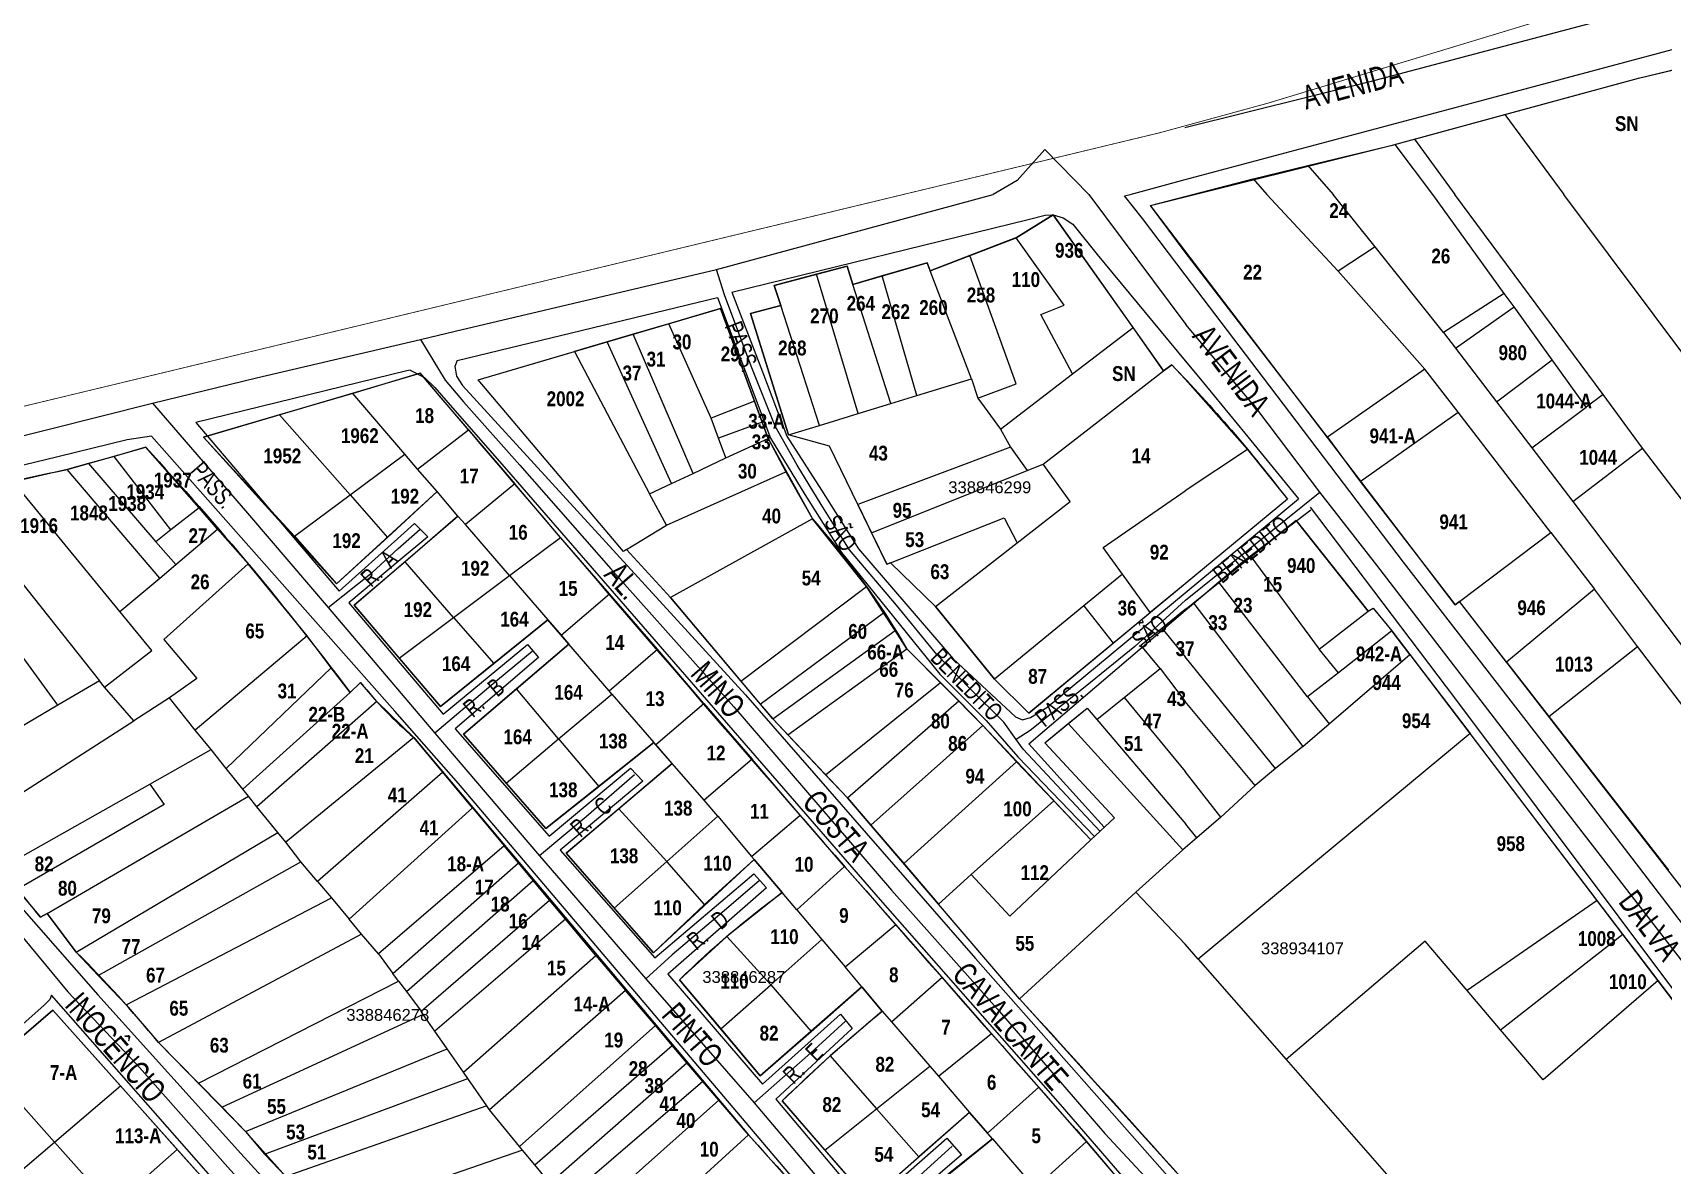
# Model space of a CAD drawing. Extents: x 206099 to 208675, y 4843659 to 4845705.
# Drawn here: x 206761.2 to 207035.9, y 4844341.2 to 4844532 of the extents above; entities that cross this region are included whole.
import ezdxf
from ezdxf.enums import TextEntityAlignment as Align

# ---------------------------------------------------------------- set-up
doc = ezdxf.new("R2010")
doc.units = 0
doc.header["$LTSCALE"] = 1.5
doc.header["$MEASUREMENT"] = 0
for name, color, linetype in [('CD-MALHA-LOTES', 40, 'CONTINUOUS'), ('CD_TXT_QUADRA', 7, 'CONTINUOUS'), ('LM-LIM-SETOR-FISCAL', 7, 'CONTINUOUS'), ('RU-QUADRAS', 6, 'CONTINUOUS'), ('SV-EIXO-RUA-N-PAV', 6, 'CONTINUOUS'), ('SV-EIXO-RUA-PAV', 20, 'CONTINUOUS'), ('SV-RUA-NAO-PAV-S-GUIA-C-GUIA', 7, 'CONTINUOUS'), ('SV-RUA-PAVIM-S-GUIA-C-GUIA', 7, 'CONTINUOUS'), ('SV-TXT-RUA-N-PAV-S-GUIA-C-GUIA', 7, 'CONTINUOUS'), ('SV-TXT-RUA-PAV-S-GUIA-C-GUIA', 7, 'CONTINUOUS'), ('Th_NmrPort', 7, 'CONTINUOUS')]:
    doc.layers.add(name, color=color, linetype=linetype)
doc.styles.add('ARIAL', font='ARIAL.TTF')
doc.styles.add('MONOTXT', font='ARIAL.TTF', dxfattribs={"height": 0.2})
doc.styles.get("Standard").update_dxf_attribs({"font": 'swisscbo.ttf'})
doc.linetypes.add('Limite', pattern='A,20,-3,[130,ltypeshp.shx,S=6.35,R=0,X=0,Y=0],-3,20', length=46)

msp = doc.modelspace()

# ---------------------------------------------------------------- linework, layer by layer
at = {"layer": 'CD-MALHA-LOTES', "linetype": 'Continuous'}
for p, q in [((207031.76, 4844524.34), (207041.91, 4844526.78)), ((207009.2, 4844518.2), (207031.76, 4844524.34)), ((206994.02, 4844514.07), (207009.2, 4844518.2)), ((207009.2, 4844518.2), (207019.14, 4844504.76)), ((206976.05, 4844509.62), (206990.72, 4844513.17)), ((206997.08, 4844504.76), (206990.72, 4844513.17)), ((206994.02, 4844514.07), (207000.8, 4844504.76)), ((206966.84, 4844507.4), (206976.05, 4844509.62)), ((206976.05, 4844509.62), (206980.31, 4844504.76)), ((206955.38, 4844504.41), (206966.84, 4844507.4)), ((206966.84, 4844507.4), (206969.1, 4844504.76)), ((206949.51, 4844502.9), (206955.38, 4844504.41)), ((206981.14, 4844491.79), (206969.1, 4844504.76)), ((206987.37, 4844495.91), (206980.31, 4844504.76)), ((207009.13, 4844488.08), (206997.08, 4844504.76)), ((207025.79, 4844471.02), (207000.8, 4844504.76)), ((207060.01, 4844450.11), (207019.14, 4844504.76)), ((206933.14, 4844501.32), (206926.87, 4844497.46)), ((206946.6, 4844482.33), (206933.14, 4844501.32)), ((206955.38, 4844495.02), (206949.51, 4844502.9)), ((206926.66, 4844497.37), (206919.06, 4844494.44)), ((206926.87, 4844497.46), (206926.66, 4844497.37)), ((206934.99, 4844486.09), (206926.87, 4844497.46)), ((206987.37, 4844495.91), (206981.14, 4844491.79)), ((206998.91, 4844481.46), (206987.37, 4844495.91)), ((206898.41, 4844492.64), (206893.27, 4844491.31)), ((206899.36, 4844489.59), (206898.41, 4844492.64)), ((206911.9, 4844493.23), (206904.33, 4844491.03)), ((206912.41, 4844491.87), (206911.9, 4844493.23)), ((206919.06, 4844494.44), (206912.41, 4844491.87)), ((206926.86, 4844472.84), (206919.06, 4844494.44)), ((206979.36, 4844463.87), (206955.38, 4844495.02)), ((206893.27, 4844491.31), (206886.1, 4844489.43)), ((206900.29, 4844467.84), (206893.27, 4844491.31)), ((206904.33, 4844491.03), (206899.36, 4844489.59)), ((206910.17, 4844470.87), (206904.33, 4844491.03)), ((206919.37, 4844473.69), (206912.41, 4844491.87)), ((206981.14, 4844491.79), (206995.76, 4844475.31)), ((206886.1, 4844489.43), (206887.23, 4844486.02)), ((206905.76, 4844469.52), (206899.36, 4844489.59)), ((207009.13, 4844488.08), (206998.91, 4844481.46)), ((207010.77, 4844485.8), (207009.13, 4844488.08)), ((206877.07, 4844485.52), (206868.36, 4844482.97)), ((206882.78, 4844469.94), (206877.07, 4844485.52)), ((206887.23, 4844486.02), (206882.15, 4844484.66)), ((206882.15, 4844484.66), (206888.51, 4844464.23)), ((206893.74, 4844465.83), (206887.23, 4844486.02)), ((206931.02, 4844484.51), (206934.99, 4844486.09)), ((206936.37, 4844474.53), (206931.02, 4844484.51)), ((207000.91, 4844478.84), (207010.77, 4844485.8)), ((207017.21, 4844476.86), (207010.77, 4844485.8)), ((206868.36, 4844482.97), (206862.38, 4844481.21)), ((206875.48, 4844467.04), (206868.36, 4844482.97)), ((206936.37, 4844474.53), (206946.6, 4844482.33)), ((206951.73, 4844475.02), (206946.6, 4844482.33)), ((206998.91, 4844481.46), (207000.91, 4844478.84)), ((206857.96, 4844479.91), (206852.47, 4844478.3)), ((206862.38, 4844481.21), (206857.96, 4844479.91)), ((206868.79, 4844456.03), (206857.96, 4844479.91)), ((206872.47, 4844457.75), (206862.38, 4844481.21)), ((207000.91, 4844478.84), (207007.82, 4844469.82)), ((206836.26, 4844473.53), (206852.47, 4844478.3)), ((206852.47, 4844478.3), (206865.13, 4844454.32)), ((206953.1, 4844476.05), (206951.73, 4844475.02)), ((206955.38, 4844473.6), (206953.1, 4844476.05)), ((207007.82, 4844469.82), (207017.21, 4844476.86)), ((207022.95, 4844468.9), (207017.21, 4844476.86)), ((206826.44, 4844474.64), (206815.11, 4844471.2)), ((206834.59, 4844465.09), (206826.44, 4844474.64)), ((206860.7, 4844444.61), (206836.26, 4844473.53)), ((206910.17, 4844470.87), (206919.37, 4844473.69)), ((206919.37, 4844473.69), (206920.45, 4844470.44)), ((206924.26, 4844465.21), (206936.37, 4844474.53)), ((206931.44, 4844459.32), (206951.73, 4844475.02)), ((206955.38, 4844473.6), (206965.89, 4844461.79)), ((206995.76, 4844475.31), (206979.36, 4844463.87)), ((207001.34, 4844468.05), (206995.76, 4844475.31)), ((206815.11, 4844471.2), (206802.77, 4844467.63)), ((206823.88, 4844460.98), (206815.11, 4844471.2)), ((206905.76, 4844469.52), (206910.17, 4844470.87)), ((206920.45, 4844470.44), (206926.86, 4844472.84)), ((206920.45, 4844470.44), (206924.26, 4844465.21)), ((207025.79, 4844471.02), (207022.95, 4844468.9)), ((207032.44, 4844462.02), (207025.79, 4844471.02)), ((206882.78, 4844469.94), (206875.48, 4844467.04)), ((206884.09, 4844466.38), (206882.78, 4844469.94)), ((206893.74, 4844465.83), (206900.29, 4844467.84)), ((206900.29, 4844467.84), (206905.76, 4844469.52)), ((206984.83, 4844456.38), (207001.34, 4844468.05)), ((207016.95, 4844447.77), (207001.34, 4844468.05)), ((207007.82, 4844469.82), (207013.77, 4844462.06)), ((207013.77, 4844462.06), (207022.95, 4844468.9)), ((206802.77, 4844467.63), (206789.95, 4844463.87)), ((206814.65, 4844454.12), (206802.77, 4844467.63)), ((206826.03, 4844458.48), (206834.59, 4844465.09)), ((206834.59, 4844465.09), (206842.42, 4844455.99)), ((206876.73, 4844463.7), (206875.48, 4844467.04)), ((206884.09, 4844466.38), (206876.73, 4844463.7)), ((206885.1, 4844463.64), (206884.09, 4844466.38)), ((206888.51, 4844464.23), (206893.74, 4844465.83)), ((206924.26, 4844465.21), (206925.94, 4844462.18)), ((206789.95, 4844463.87), (206805.32, 4844447.18)), ((206877.98, 4844460.34), (206876.73, 4844463.7)), ((206877.98, 4844460.34), (206885.1, 4844463.64)), ((206885.1, 4844463.64), (206888.09, 4844458.02)), ((206895.44, 4844462.33), (206888.51, 4844464.23)), ((206900.23, 4844452.48), (206895.44, 4844462.33)), ((206979.36, 4844463.87), (206984.83, 4844456.38)), ((206774.88, 4844460.61), (206770.58, 4844459.41)), ((206780.23, 4844462.15), (206774.88, 4844460.61)), ((206784.46, 4844448.21), (206774.88, 4844460.61)), ((206789.22, 4844451.92), (206780.23, 4844462.15)), ((206814.65, 4844454.12), (206823.88, 4844460.98)), ((206826.03, 4844458.48), (206823.88, 4844460.98)), ((206872.47, 4844457.75), (206877.98, 4844460.34)), ((206925.94, 4844462.18), (206900.23, 4844452.48)), ((206925.94, 4844462.18), (206928.74, 4844458.24)), ((206965.89, 4844461.79), (206955.35, 4844454.79)), ((206965.89, 4844461.79), (206972.59, 4844453.39)), ((207013.77, 4844462.06), (207020.7, 4844453.01)), ((207020.7, 4844453.01), (207032.44, 4844462.02)), ((207093.8, 4844381.24), (207032.44, 4844462.02)), ((206766.96, 4844458.39), (206757.97, 4844456.3)), ((206770.58, 4844459.41), (206766.96, 4844458.39)), ((206782.58, 4844440.12), (206766.96, 4844458.39)), ((206770.58, 4844459.41), (206781.9, 4844446.23)), ((206829.34, 4844454.67), (206826.03, 4844458.48)), ((206867.97, 4844449.04), (206888.09, 4844458.02)), ((206868.79, 4844456.03), (206872.47, 4844457.75)), ((206888.09, 4844458.02), (206892.56, 4844450.08)), ((206902.53, 4844447.75), (206928.74, 4844458.24)), ((206928.74, 4844458.24), (206931.44, 4844459.32)), ((206936, 4844452.99), (206931.44, 4844459.32)), ((206747.51, 4844454.14), (206772.44, 4844422.8)), ((206775.87, 4844434.45), (206757.97, 4844456.3)), ((206805.32, 4844447.18), (206814.65, 4844454.12)), ((206814.65, 4844454.12), (206820.94, 4844446.96)), ((206820.94, 4844446.96), (206829.34, 4844454.67)), ((206832.82, 4844450.56), (206829.34, 4844454.67)), ((206842.42, 4844455.99), (206834.1, 4844449.15)), ((206850.13, 4844446.96), (206842.42, 4844455.99)), ((206865.13, 4844454.32), (206868.79, 4844456.03)), ((206867.97, 4844449.04), (206865.13, 4844454.32)), ((206941.56, 4844445.28), (206955.35, 4844454.79)), ((206984.83, 4844456.38), (207000.88, 4844435.61)), ((206789.22, 4844451.92), (206784.46, 4844448.21)), ((206792.34, 4844448.36), (206789.22, 4844451.92)), ((206900.23, 4844452.48), (206902.53, 4844447.75)), ((206927.08, 4844446.04), (206936, 4844452.99)), ((206972.59, 4844453.39), (206955.38, 4844439.15)), ((207020.7, 4844453.01), (207062.66, 4844397.39)), ((206832.82, 4844450.56), (206823.92, 4844442.85)), ((206834.1, 4844449.15), (206832.82, 4844450.56)), ((206841.53, 4844440.53), (206834.1, 4844449.15)), ((206861.22, 4844444.93), (206867.97, 4844449.04)), ((206892.56, 4844450.08), (206868.66, 4844436.82)), ((206901.67, 4844438.7), (206892.56, 4844450.08)), ((206905.7, 4844442.7), (206924.84, 4844450.23)), ((206924.84, 4844450.23), (206927.08, 4844446.04)), ((206974.09, 4844449.79), (206966.41, 4844443.74)), ((206986.22, 4844434.53), (206974.09, 4844449.79)), ((206784.46, 4844448.21), (206781.9, 4844446.23)), ((206781.9, 4844446.23), (206785.29, 4844442.41)), ((206785.29, 4844442.41), (206792.34, 4844448.36)), ((206792.34, 4844448.36), (206797.48, 4844442.52)), ((206805.32, 4844447.18), (206812.39, 4844439.16)), ((206812.39, 4844439.16), (206820.94, 4844446.96)), ((206841.53, 4844440.53), (206850.13, 4844446.96)), ((206858.39, 4844437.45), (206850.13, 4844446.96)), ((206902.53, 4844447.75), (206905.09, 4844442.46)), ((206913.31, 4844435.32), (206927.08, 4844446.04)), ((207001.59, 4844436.15), (207016.95, 4844447.77)), ((207016.95, 4844447.77), (207024.31, 4844438.22)), ((206861.22, 4844444.93), (206860.7, 4844444.61)), ((206868.66, 4844436.82), (206861.22, 4844444.93)), ((206944.81, 4844440.77), (206941.56, 4844445.28)), ((206966.41, 4844443.74), (206961.06, 4844439.41)), ((206966.41, 4844443.74), (206977.96, 4844428.15)), ((206782.58, 4844440.12), (206785.29, 4844442.41)), ((206797.48, 4844442.52), (206783.3, 4844429.75)), ((206807.43, 4844430.35), (206797.48, 4844442.52)), ((206823.92, 4844442.85), (206815.36, 4844435.56)), ((206832.08, 4844433.49), (206823.92, 4844442.85)), ((206832.08, 4844433.49), (206841.53, 4844440.53)), ((206841.53, 4844440.53), (206847.95, 4844433.07)), ((206905.09, 4844442.46), (206905.7, 4844442.7)), ((206905.7, 4844442.7), (206913.31, 4844435.32)), ((206944.81, 4844440.77), (206938.29, 4844435.43)), ((206949.49, 4844434.29), (206944.81, 4844440.77)), ((206775.87, 4844434.45), (206782.58, 4844440.12)), ((206880.49, 4844422.74), (206901.67, 4844438.7)), ((206904.56, 4844434.24), (206901.67, 4844438.7)), ((206955.38, 4844439.15), (206949.49, 4844434.29)), ((206961.06, 4844439.41), (206956.85, 4844435.82)), ((206975.98, 4844420.09), (206961.06, 4844439.41)), ((207024.31, 4844438.22), (207009.53, 4844425.95)), ((207031.6, 4844428.6), (207024.31, 4844438.22)), ((206815.36, 4844435.56), (206822.94, 4844426.64)), ((206850.2, 4844430.47), (206858.39, 4844437.45)), ((206866.43, 4844428.13), (206858.39, 4844437.45)), ((206868.66, 4844436.82), (206880.49, 4844422.74)), ((206913.31, 4844435.32), (206923.26, 4844423.1)), ((206938.29, 4844435.43), (206923.26, 4844423.1)), ((206938.29, 4844435.43), (206943.26, 4844429.13)), ((206951.44, 4844431.65), (206955.38, 4844434.85)), ((206955.38, 4844434.85), (206956.85, 4844435.82)), ((206956.85, 4844435.82), (206975.21, 4844411.73)), ((206986.22, 4844434.53), (206987.05, 4844435.06)), ((206987.05, 4844435.06), (206990.21, 4844431.22)), ((207000.88, 4844435.61), (207001.59, 4844436.15)), ((207009.53, 4844425.95), (207001.59, 4844436.15)), ((206781.24, 4844427.89), (206775.87, 4844434.45)), ((206822.94, 4844426.64), (206832.08, 4844433.49)), ((206832.08, 4844433.49), (206838.86, 4844425.72)), ((206838.86, 4844425.72), (206847.95, 4844433.07)), ((206847.95, 4844433.07), (206850.2, 4844430.47)), ((206883.77, 4844418.84), (206904.56, 4844434.24)), ((206906.49, 4844431.26), (206904.56, 4844434.24)), ((206943.26, 4844429.13), (206949.49, 4844434.29)), ((206977.96, 4844428.15), (206986.22, 4844434.53)), ((206783.3, 4844429.75), (206788.86, 4844423.2)), ((206807.43, 4844430.35), (206788.58, 4844414.5)), ((206811.49, 4844424.99), (206807.43, 4844430.35)), ((206850.2, 4844430.47), (206851.52, 4844428.95)), ((206885.87, 4844416.38), (206906.49, 4844431.26)), ((206908.49, 4844428.18), (206906.49, 4844431.26)), ((206947.92, 4844428.82), (206951.44, 4844431.65)), ((206951.44, 4844431.65), (206955.38, 4844426.86)), ((206990.21, 4844431.22), (206981.18, 4844424.16)), ((206993.23, 4844427.25), (206990.21, 4844431.22)), ((206765.44, 4844418.7), (206759.59, 4844426.7)), ((206773.29, 4844421.74), (206781.24, 4844427.89)), ((206822.94, 4844426.64), (206829.9, 4844418.46)), ((206851.52, 4844428.95), (206842.71, 4844421.43)), ((206858.33, 4844421.1), (206851.52, 4844428.95)), ((206858.33, 4844421.1), (206866.43, 4844428.13)), ((206874.29, 4844419), (206866.43, 4844428.13)), ((206888.41, 4844413.69), (206908.49, 4844428.18)), ((206914.14, 4844422.5), (206908.49, 4844428.18)), ((206929, 4844417.33), (206943.26, 4844429.13)), ((206951.16, 4844424.86), (206947.92, 4844428.82)), ((206970.61, 4844408.05), (206955.38, 4844426.86)), ((206981.18, 4844424.16), (206977.96, 4844428.15)), ((206979.65, 4844415.55), (206993.23, 4844427.25)), ((206993.23, 4844427.25), (207003.38, 4844413.9)), ((207016.65, 4844416.79), (207031.6, 4844428.6)), ((207051.85, 4844401.91), (207031.6, 4844428.6)), ((206811.49, 4844424.99), (206793.77, 4844408.05)), ((206814.65, 4844420.84), (206811.49, 4844424.99)), ((206829.9, 4844418.46), (206838.86, 4844425.72)), ((206945.09, 4844419.99), (206951.16, 4844424.86)), ((206951.16, 4844424.86), (206955.38, 4844419.31)), ((206981.18, 4844424.16), (206975.98, 4844420.09)), ((207009.53, 4844425.95), (207016.65, 4844416.79)), ((206772.44, 4844422.8), (206765.44, 4844418.7)), ((206773.29, 4844421.74), (206772.44, 4844422.8)), ((206778.23, 4844416.03), (206773.29, 4844421.74)), ((206788.86, 4844423.2), (206784.23, 4844419.92)), ((206816.44, 4844422.54), (206814.65, 4844420.84)), ((206819.17, 4844419.31), (206816.44, 4844422.54)), ((206842.71, 4844421.43), (206833.76, 4844413.79)), ((206849.78, 4844413.02), (206842.71, 4844421.43)), ((206858.78, 4844420.57), (206858.33, 4844421.1)), ((206880.49, 4844422.74), (206883.77, 4844418.84)), ((206894.78, 4844406.94), (206914.14, 4844422.5)), ((206917.22, 4844419.4), (206914.14, 4844422.5)), ((206923.26, 4844423.1), (206929, 4844417.33)), ((206765.44, 4844418.7), (206742.44, 4844405.22)), ((206784.23, 4844419.92), (206778.23, 4844416.03)), ((206788.58, 4844414.5), (206784.23, 4844419.92)), ((206814.65, 4844420.84), (206796.6, 4844404.53)), ((206819.17, 4844419.31), (206798.96, 4844401.59)), ((206825.39, 4844413.25), (206819.17, 4844419.31)), ((206849.78, 4844413.02), (206858.78, 4844420.57)), ((206858.78, 4844420.57), (206865.85, 4844412.42)), ((206866.15, 4844412.08), (206874.29, 4844419)), ((206874.29, 4844419), (206882.4, 4844409.59)), ((206883.77, 4844418.84), (206885.87, 4844416.38)), ((206898.45, 4844403.06), (206917.22, 4844419.4)), ((206921.29, 4844415.29), (206917.22, 4844419.4)), ((206940.48, 4844416.28), (206945.09, 4844419.99)), ((206945.09, 4844419.99), (206955.38, 4844407.52)), ((206967.17, 4844405.18), (206955.38, 4844419.31)), ((206975.98, 4844420.09), (206979.65, 4844415.55)), ((206749.7, 4844397.77), (206778.23, 4844416.03)), ((206885.87, 4844416.38), (206888.41, 4844413.69)), ((206931.72, 4844412.35), (206935.65, 4844415.59)), ((206935.65, 4844415.59), (206938.83, 4844418.21)), ((206954.96, 4844394.3), (206935.65, 4844415.59)), ((206938.83, 4844418.21), (206940.48, 4844416.28)), ((206940.48, 4844416.28), (206955.47, 4844398.64)), ((206975.21, 4844411.73), (206979.65, 4844415.55)), ((207016.65, 4844416.79), (207036.8, 4844390.89)), ((206791.23, 4844411.2), (206788.58, 4844414.5)), ((206825.39, 4844413.25), (206803.85, 4844395.59)), ((206830.27, 4844407.4), (206825.39, 4844413.25)), ((206833.76, 4844413.79), (206840.96, 4844405.54)), ((206840.96, 4844405.54), (206849.78, 4844413.02)), ((206849.78, 4844413.02), (206856.55, 4844405)), ((206888.41, 4844413.69), (206894.78, 4844406.94)), ((206902.4, 4844398.48), (206921.29, 4844415.29)), ((206926.92, 4844409.12), (206921.29, 4844415.29)), ((207003.38, 4844413.9), (206957.58, 4844375.92)), ((207024.79, 4844385.76), (207003.38, 4844413.9)), ((206780.93, 4844405.38), (206791.23, 4844411.2)), ((206793.77, 4844408.05), (206791.23, 4844411.2)), ((206856.55, 4844405), (206865.85, 4844412.42)), ((206865.85, 4844412.42), (206866.15, 4844412.08)), ((206868.92, 4844408.88), (206866.15, 4844412.08)), ((206943.43, 4844399.74), (206931.72, 4844412.35)), ((206975.21, 4844411.73), (206970.61, 4844408.05)), ((206796.6, 4844404.53), (206793.77, 4844408.05)), ((206830.27, 4844407.4), (206809.19, 4844388.96)), ((206835.27, 4844401.42), (206830.27, 4844407.4)), ((206868.92, 4844408.88), (206859.95, 4844401.22)), ((206874.3, 4844402.68), (206868.92, 4844408.88)), ((206882.4, 4844409.59), (206874.3, 4844402.68)), ((206890.51, 4844400.18), (206882.4, 4844409.59)), ((206907.97, 4844392.02), (206926.92, 4844409.12)), ((206933.21, 4844402.57), (206926.92, 4844409.12)), ((206961.4, 4844399.85), (206955.38, 4844407.52)), ((206970.61, 4844408.05), (206967.17, 4844405.18)), ((206755.56, 4844391.14), (206780.93, 4844405.38)), ((206780.93, 4844405.38), (206783.35, 4844401.94)), ((206797.53, 4844403.35), (206796.6, 4844404.53)), ((206840.96, 4844405.54), (206847.65, 4844397.92)), ((206847.65, 4844397.92), (206856.55, 4844405)), ((206894.78, 4844406.94), (206898.45, 4844403.06)), ((206967.17, 4844405.18), (206961.4, 4844399.85)), ((206783.35, 4844401.94), (206758.56, 4844387.62)), ((206763.64, 4844383.6), (206797.53, 4844403.35)), ((206798.96, 4844401.59), (206797.53, 4844403.35)), ((206876.6, 4844399.97), (206874.3, 4844402.68)), ((206898.45, 4844403.06), (206902.4, 4844398.48)), ((206919.31, 4844390.18), (206933.21, 4844402.57)), ((206939.49, 4844396.03), (206933.21, 4844402.57)), ((206802.49, 4844397.22), (206798.96, 4844401.59)), ((206814.52, 4844382.62), (206835.27, 4844401.42)), ((206835.27, 4844401.42), (206840.63, 4844394.99)), ((206859.95, 4844401.22), (206851.04, 4844393.76)), ((206859.95, 4844401.22), (206868.01, 4844392.36)), ((206868.01, 4844392.36), (206876.6, 4844399.97)), ((206876.6, 4844399.97), (206882.29, 4844393.22)), ((206882.29, 4844393.22), (206890.51, 4844400.18)), ((206897.97, 4844391.54), (206890.51, 4844400.18)), ((206939.49, 4844396.03), (206943.43, 4844399.74)), ((206961.4, 4844399.85), (206957.32, 4844396.33)), ((206768.53, 4844377.1), (206802.49, 4844397.22)), ((206803.85, 4844395.59), (206802.49, 4844397.22)), ((206902.4, 4844398.48), (206907.97, 4844392.02)), ((206957.32, 4844396.33), (206954.96, 4844394.3)), ((206957.32, 4844396.33), (206955.47, 4844398.64)), ((206806.37, 4844392.31), (206803.85, 4844395.59)), ((206840.63, 4844394.99), (206819.42, 4844376.82)), ((206843.04, 4844392.12), (206840.63, 4844394.99)), ((206851.04, 4844393.76), (206859.15, 4844384.5)), ((206925.82, 4844383.15), (206939.49, 4844396.03)), ((206954.96, 4844394.3), (206947.04, 4844387.21)), ((206772.2, 4844373.12), (206806.37, 4844392.31)), ((206809.19, 4844388.96), (206806.37, 4844392.31)), ((206821.88, 4844373.49), (206843.04, 4844392.12)), ((206845.51, 4844389.15), (206843.04, 4844392.12)), ((206859.15, 4844384.5), (206868.01, 4844392.36)), ((206874.37, 4844385.1), (206868.01, 4844392.36)), ((206874.37, 4844385.1), (206882.72, 4844392.71)), ((206882.29, 4844393.22), (206882.72, 4844392.71)), ((206882.72, 4844392.71), (206887.46, 4844387.13)), ((206897.97, 4844391.54), (206889.91, 4844384.23)), ((206906.64, 4844381.75), (206897.97, 4844391.54)), ((206907.97, 4844392.02), (206913.81, 4844385.17)), ((206809.19, 4844388.96), (206811.51, 4844386.21)), ((206824.14, 4844370.45), (206845.51, 4844389.15)), ((206848.26, 4844385.86), (206845.51, 4844389.15)), ((206913.81, 4844385.17), (206919.31, 4844390.18)), ((206919.31, 4844390.18), (206925.82, 4844383.15)), ((206758.56, 4844387.62), (206762.47, 4844382.98)), ((206776.92, 4844368.2), (206811.51, 4844386.21)), ((206811.51, 4844386.21), (206814.52, 4844382.62)), ((206826.61, 4844367.13), (206848.26, 4844385.86)), ((206850.96, 4844382.63), (206848.26, 4844385.86)), ((206887.46, 4844387.13), (206878.14, 4844379.73)), ((206889.91, 4844384.23), (206887.46, 4844387.13)), ((206927.46, 4844369.21), (206947.04, 4844387.21)), ((206947.04, 4844387.21), (206955.38, 4844378.42)), ((207024.79, 4844385.76), (207002.87, 4844370.6)), ((207029.1, 4844380.13), (207024.79, 4844385.76)), ((206762.47, 4844382.98), (206763.64, 4844383.6)), ((206763.64, 4844383.6), (206768.53, 4844377.1)), ((206816.57, 4844380.13), (206814.52, 4844382.62)), ((206850.96, 4844382.63), (206828.95, 4844363.77)), ((206856.05, 4844376.53), (206850.96, 4844382.63)), ((206859.15, 4844384.5), (206865.76, 4844376.94)), ((206865.76, 4844376.94), (206874.37, 4844385.1)), ((206889.91, 4844384.23), (206894.14, 4844379.23)), ((206927.46, 4844369.21), (206913.81, 4844385.17)), ((206816.57, 4844380.13), (206782.35, 4844361.86)), ((206819.42, 4844376.82), (206816.57, 4844380.13)), ((206898.05, 4844374.61), (206906.64, 4844381.75)), ((206914.42, 4844372.89), (206906.64, 4844381.75)), ((207008.48, 4844364.01), (207029.1, 4844380.13)), ((207035.07, 4844372.31), (207029.1, 4844380.13)), ((206768.53, 4844377.1), (206772.2, 4844373.12)), ((206878.14, 4844379.73), (206870.17, 4844372.43)), ((206878.14, 4844379.73), (206885.57, 4844371.59)), ((206885.57, 4844371.59), (206894.14, 4844379.23)), ((206894.14, 4844379.23), (206898.05, 4844374.61)), ((206957.58, 4844375.92), (206955.38, 4844378.42)), ((206995.78, 4844378.93), (206972.38, 4844359.02)), ((207002.87, 4844370.6), (206995.78, 4844378.93)), ((206819.42, 4844376.82), (206821.88, 4844373.49)), ((206833.75, 4844356.84), (206856.05, 4844376.53)), ((206856.05, 4844376.53), (206861.08, 4844370.62)), ((206900.89, 4844371.22), (206898.05, 4844374.61)), ((206957.58, 4844375.92), (206972.38, 4844359.02)), ((206772.2, 4844373.12), (206776.92, 4844368.2)), ((206789.12, 4844355.01), (206822.82, 4844372.22)), ((206822.82, 4844372.22), (206821.88, 4844373.49)), ((206822.82, 4844372.22), (206824.14, 4844370.45)), ((206870.17, 4844372.43), (206877.1, 4844364.15)), ((206877.1, 4844364.15), (206885.57, 4844371.59)), ((206885.57, 4844371.59), (206892.37, 4844363.74)), ((206905.9, 4844365.33), (206914.42, 4844372.89)), ((206922.75, 4844363.4), (206914.42, 4844372.89)), ((207035.07, 4844372.31), (207015.66, 4844355.58)), ((207054.9, 4844346.1), (207035.07, 4844372.31)), ((206824.14, 4844370.45), (206826.61, 4844367.13)), ((206861.08, 4844370.62), (206838.17, 4844350.51)), ((206866.12, 4844364.7), (206861.08, 4844370.62)), ((206892.37, 4844363.74), (206900.89, 4844371.22)), ((206900.89, 4844371.22), (206904.3, 4844367.15)), ((206955.43, 4844338.25), (206927.46, 4844369.21)), ((207008.48, 4844364.01), (207002.87, 4844370.6)), ((206764.58, 4844367.29), (206753.52, 4844357.79)), ((206775.98, 4844354.54), (206764.58, 4844367.29)), ((206776.92, 4844368.2), (206782.35, 4844361.86)), ((206826.99, 4844366.55), (206793.08, 4844350.95)), ((206826.99, 4844366.55), (206826.61, 4844367.13)), ((206828.95, 4844363.77), (206826.99, 4844366.55)), ((206904.3, 4844367.15), (206895.57, 4844359.6)), ((206904.3, 4844367.15), (206905.9, 4844365.33)), ((206831, 4844360.79), (206828.95, 4844363.77)), ((206843.22, 4844344.35), (206866.12, 4844364.7)), ((206868.94, 4844361.37), (206866.12, 4844364.7)), ((206877.1, 4844364.15), (206883.74, 4844356.22)), ((206883.74, 4844356.22), (206892.37, 4844363.74)), ((206905.9, 4844365.33), (206912.35, 4844357.87)), ((206913.81, 4844356.18), (206922.75, 4844363.4)), ((206930.73, 4844354.31), (206922.75, 4844363.4)), ((207015.66, 4844355.58), (207008.48, 4844364.01)), ((206782.35, 4844361.86), (206789.12, 4844355.01)), ((206797.05, 4844346.87), (206831, 4844360.79)), ((206833.75, 4844356.84), (206831, 4844360.79)), ((206845.78, 4844341.25), (206868.94, 4844361.37)), ((206871.42, 4844358.46), (206868.94, 4844361.37)), ((206764.86, 4844345.07), (206753.52, 4844357.79)), ((206848.33, 4844338.14), (206871.42, 4844358.46)), ((206874.12, 4844355.29), (206871.42, 4844358.46)), ((206895.57, 4844359.6), (206887.47, 4844352.05)), ((206895.57, 4844359.6), (206903.36, 4844350.69)), ((206903.36, 4844350.69), (206912.35, 4844357.87)), ((206912.35, 4844357.87), (206913.81, 4844356.18)), ((206972.38, 4844359.02), (207007.53, 4844318.84)), ((206800.24, 4844343.02), (206834.49, 4844355.78)), ((206834.49, 4844355.78), (206833.75, 4844356.84)), ((206837.71, 4844351.17), (206834.49, 4844355.78)), ((206874.12, 4844355.29), (206850.74, 4844335.23)), ((206876.78, 4844352.15), (206874.12, 4844355.29)), ((206913.81, 4844356.18), (206919.02, 4844350.05)), ((206764.86, 4844345.07), (206775.98, 4844354.54)), ((206785.53, 4844343.85), (206775.98, 4844354.54)), ((206789.12, 4844355.01), (206793.08, 4844350.95)), ((206922.03, 4844346.58), (206930.73, 4844354.31)), ((206938.75, 4844345.18), (206930.73, 4844354.31)), ((206793.08, 4844350.95), (206797.05, 4844346.87)), ((206837.71, 4844351.17), (206803.81, 4844339.27)), ((206838.17, 4844350.51), (206837.71, 4844351.17)), ((206843.22, 4844344.35), (206838.17, 4844350.51)), ((206855.72, 4844333.39), (206876.78, 4844352.15)), ((206881.76, 4844346.3), (206876.78, 4844352.15)), ((206887.47, 4844352.05), (206894.64, 4844343.72)), ((206894.64, 4844343.72), (206903.36, 4844350.69)), ((206910.5, 4844342.57), (206903.36, 4844350.69)), ((206919.02, 4844350.05), (206910.5, 4844342.57)), ((206919.02, 4844350.05), (206922.03, 4844346.58)), ((206797.05, 4844346.87), (206800.24, 4844343.02)), ((206753.79, 4844335.63), (206764.86, 4844345.07)), ((206764.86, 4844345.07), (206774.58, 4844334.17)), ((206843.73, 4844343.74), (206843.22, 4844344.35)), ((206866.75, 4844332.6), (206881.76, 4844346.3)), ((206898.02, 4844328.19), (206881.76, 4844346.3)), ((206922.9, 4844345.61), (206914.07, 4844338.62)), ((206922.03, 4844346.58), (206922.9, 4844345.61)), ((206922.9, 4844345.61), (206930.03, 4844337.29)), ((206930.03, 4844337.29), (206938.75, 4844345.18)), ((206946.85, 4844335.68), (206938.75, 4844345.18)), ((206774.58, 4844334.17), (206785.53, 4844343.85)), ((206785.53, 4844343.85), (206796.6, 4844331.48)), ((206800.24, 4844343.02), (206803.81, 4844339.27)), ((206843.73, 4844343.74), (206809.65, 4844331.95)), ((206845.78, 4844341.25), (206843.73, 4844343.74)), ((206894.64, 4844343.72), (206902.12, 4844335.2)), ((206902.12, 4844335.2), (206910.5, 4844342.57)), ((206848.33, 4844338.14), (206845.78, 4844341.25))]:
    msp.add_line(p, q, dxfattribs=at)
at = {"layer": 'LM-LIM-SETOR-FISCAL', "linetype": 'Limite', "ltscale": 0.1, "const_width": 0.13, "flags": 128}
msp.add_lwpolyline([(206951.13, 4844515.15), (206103.85, 4844311.15), (206102.2, 4844310.76), (206463.03, 4843896.23), (206552, 4844015.88), (206955.36, 4843691.91), (206997.06, 4843661.13), (206998.31, 4843663.57), (207016.42, 4843698.58), (207012.73, 4843700.99), (207070.72, 4843830.73), (207120.99, 4843945.82), (207148.62, 4843951), (207201.26, 4843971.46), (207207.29, 4843958.02), (207217.12, 4843955.42), (207337.27, 4843938.21), (207437.15, 4843921.71), (207622.29, 4843892.61), (207679.53, 4843880.04), (207690.49, 4843889.02), (207671.55, 4843915.2), (207748.93, 4843970.7), (207711.26, 4844025.71), (207698.36, 4844043.55), (207668.91, 4844086.59), (207641.42, 4844125.22), (207698.91, 4844166.45), (207678.15, 4844195.51), (207667.43, 4844209.54), (207654.06, 4844227.54), (207631.24, 4844260.95), (207605.71, 4844299.54), (207598, 4844309.83), (207586.64, 4844326.37), (207553.25, 4844375.41), (207542.96, 4844389.81), (207530.49, 4844407.67), (207597.31, 4844451.76), (207621.23, 4844476.19), (207656.93, 4844513), (207690.53, 4844547.25), (207699.44, 4844555.93), (207701.4, 4844564.61), (207693.13, 4844573.37), (207679, 4844583.84), (207661.07, 4844596.77), (207637.45, 4844615.37), (207585.86, 4844655.97), (207575.48, 4844664.69), (207569.08, 4844671.5), (207569.45, 4844680.36), (207654.93, 4844703.13), (207663.89, 4844680.39), (207677.57, 4844669.34), (207702.32, 4844650.54), (207716.26, 4844640.68), (207753.78, 4844609.83), (207762.93, 4844554.62), (207770.13, 4844473.57), (207776.84, 4844472.68), (207793.01, 4844360.57), (207785.17, 4844355.62), (207770.44, 4844345.59), (207748.43, 4844330.95), (207747.91, 4844324.8), (207753.52, 4844317.31), (207769.28, 4844298.69), (207775.01, 4844293.43), (207782.88, 4844283.92), (207789.15, 4844276.2), (207815.46, 4844244.33), (207819.38, 4844241.82), (207833.89, 4844253.22), (207837.15, 4844248.8), (207827.85, 4844241.71), (207830.8, 4844238.17), (207835.76, 4844241.82), (207843.28, 4844230.65), (207850.47, 4844234.85), (207853.27, 4844229.99), (207850.22, 4844228.31), (207852.55, 4844223.47), (207862.28, 4844194.53), (207852.98, 4844190.72), (207855.45, 4844183.13), (207841.05, 4844179.2), (207842.75, 4844174.19), (207831.58, 4844167.48), (207835.38, 4844161.88), (207841.17, 4844165.37), (207847.07, 4844155.75), (207831.32, 4844146.19), (207834.89, 4844140.85), (207829.27, 4844137.4), (207831.74, 4844133), (207827.93, 4844130.58), (207830.96, 4844126.13), (207825.79, 4844122.95), (207828.8, 4844117.88), (207826.74, 4844116.71), (207837.07, 4844101.63), (207828.21, 4844096.11), (207838.21, 4844083.58), (207810.77, 4844063.9), (207814.94, 4844058.51), (207818.35, 4844060.87), (207823.85, 4844053.22), (207815.63, 4844047.62), (207818.11, 4844034.1), (207801.11, 4844022.39), (207805.92, 4844012.86), (207800.29, 4844003.99), (207792.72, 4843932.76), (207821.91, 4843926.4), (207859.75, 4843922.03), (207884.09, 4843912.26), (207889.39, 4843912.02), (207898.99, 4843924.88), (207898.88, 4843930.09), (207899.02, 4843938.96), (207962.06, 4843938.77), (207963.84, 4843901.85), (207941.02, 4843902.05), (207942.04, 4843841.47), (208007.7, 4843841.21), (208022.14, 4843841.12), (208036.07, 4843839.89), (208056.34, 4843840.14), (208090.26, 4843841.1), (208106.1, 4843842.59), (208189.59, 4843856.54), (208188.16, 4843865.4), (208275.25, 4843877.18), (208292.72, 4843880.37), (208298.69, 4843887.78), (208321.91, 4843926.37), (208334.62, 4843947.55), (208347.38, 4843979.84), (208351.66, 4843981.53), (208361.4, 4843993.9), (208372.92, 4843999.2), (208371.9, 4844007.23), (208387.36, 4844030.68), (208393.74, 4844026.56), (208401.25, 4844038.55), (208394.9, 4844042.64), (208398.77, 4844059.02), (208405.89, 4844063.32), (208424.47, 4844062.68), (208426.06, 4844069.85), (208422.67, 4844090.07), (208413.98, 4844110.55), (208424.48, 4844115.64), (208426.74, 4844111.64), (208466.87, 4844139.33), (208484, 4844172.26), (208526.46, 4844173.32), (208524.92, 4844238.99), (208556.34, 4844273.82), (208606.67, 4844329.22), (208617.29, 4844355.28), (208634.75, 4844382.44), (208623.4, 4844573.87), (208620.94, 4844586.93), (208617.24, 4844585.48), (208611.62, 4844582.44), (208602.16, 4844575.47), (208597.22, 4844571.55), (208589.65, 4844565.64), (208583.91, 4844560.59), (208574.64, 4844553.13), (208565.88, 4844547.77), (208558.91, 4844543.84), (208546.16, 4844536.68), (208538.21, 4844532.01), (208523.21, 4844523.48), (208501.29, 4844510.52), (208474.09, 4844504.73), (208470.3, 4844549.75), (208469.96, 4844556.19), (208469.21, 4844570.01), (208467.84, 4844586.2), (208466.79, 4844596.16), (208463.28, 4844642.74), (208459.25, 4844689.33), (208457.41, 4844719.81), (208456.59, 4844734.9), (208455.83, 4844742.23), (208452.75, 4844785.24), (208451.92, 4844795.94), (208448.46, 4844834.88), (208447.26, 4844852.46), (208446.16, 4844873.31), (208445.12, 4844881.64), (208441.97, 4844928.93), (208438.81, 4844974.82), (208435.74, 4845020.91), (208434.09, 4845038.6), (208431.09, 4845069.57), (208428.45, 4845117.03), (208425.65, 4845163.09), (208425.04, 4845177.97), (208424.21, 4845193.61), (208423.19, 4845208.28), (208420.65, 4845245.05), (208420.1, 4845254.11), (208419.59, 4845259.67), (208417.58, 4845281.54), (208417.08, 4845287.58), (208415.98, 4845307.61), (208414.07, 4845322.51), (208412.84, 4845335.67), (208409.33, 4845349.09), (208404.94, 4845354.53), (208397.22, 4845363.48), (208391.26, 4845367.95), (208373.27, 4845347.25), (208334.49, 4845303.29), (208294.22, 4845257.76), (208255.35, 4845213.1), (208212.72, 4845163.71), (208171.57, 4845116.42), (208140.51, 4845080.89), (208114.59, 4845051), (208102.6, 4845036.98), (208066.61, 4844996.14), (208032.07, 4844956.22), (207998.73, 4844916.29), (207967.12, 4844879.57), (207953.42, 4844867.05), (207945.01, 4844857.92), (207921.99, 4844836.18), (207906.18, 4844822.02), (207877.77, 4844798.99), (207836.45, 4844772.36), (207834.47, 4844792.78), (207833.01, 4844807.86), (207831.55, 4844856.55), (207830.63, 4844904.88), (207830.37, 4844927.94), (207830.09, 4844953.39), (207831, 4845001.71), (207831.73, 4845050.95), (207831.55, 4845099.46), (207831.55, 4845147.97), (207831.18, 4845196.48), (207831.39, 4845224.82), (207831.52, 4845241.53), (207831.55, 4845245.91), (207831.55, 4845246.41), (207831.18, 4845294.78), (207831.18, 4845343.11), (207831.73, 4845394.36), (207833.37, 4845443.42), (207833.92, 4845490.65), (207833.71, 4845521.07), (207833.56, 4845541.9), (207833.48, 4845550.53), (207833.19, 4845579.45), (207832.83, 4845604.85), (207833.56, 4845629.33), (207836.48, 4845656.56), (207836.76, 4845664.71), (207825.37, 4845667.68), (207821.82, 4845668.69), (207816.91, 4845670.09), (207805.68, 4845673.47), (207791.7, 4845677.75), (207783.5, 4845679.57), (207766.81, 4845685.02), (207754.43, 4845688.82), (207739.64, 4845691.3), (207722.13, 4845693.94), (207717.1, 4845694.68), (207690.08, 4845700.62), (207680.08, 4845702.89), (207670.03, 4845704.98), (207667.81, 4845700.16), (207660.99, 4845676.98), (207660.54, 4845673.8), (207657.39, 4845659.57), (207656.59, 4845656.53), (207655.95, 4845653.98), (207650.56, 4845639.59), (207647.27, 4845633.02), (207644.17, 4845622.85), (207641.37, 4845615.1), (207618.1, 4845615.4), (207601.33, 4845615.86), (207592.93, 4845615.82), (207543.69, 4845617.43), (207493.78, 4845618.83), (207471.28, 4845620.61), (207442.67, 4845621.38), (207409.05, 4845621.45), (207395.8, 4845621.64), (207345.61, 4845622.76), (207297.34, 4845623.66), (207302.37, 4845557.49), (207306.56, 4845504.34), (207309.91, 4845464.2), (207314.17, 4845425.29), (207318.44, 4845350.96), (207323.01, 4845301.38), (207326.21, 4845262.61), (207329.56, 4845220.35), (207332.3, 4845183.41), (207332.77, 4845157.36), (207331.5, 4845129.31), (207329.48, 4845113.1), (207327.97, 4845099.78), (207322.7, 4845067.42), (207315.32, 4845031.5), (207304.58, 4844989.44), (207294.83, 4844945.95), (207285.39, 4844902.77), (207275.03, 4844859.74), (207265.74, 4844820.37), (207255.53, 4844777.19), (207247.26, 4844743.37), (207237.49, 4844702.4), (207233.3, 4844686.1), (207226.31, 4844651.65), (207222.36, 4844634.38), (207221.5, 4844580.09), (207184.7, 4844571.41), (207132.94, 4844558.17), (207106.7, 4844555.23), (207101.3, 4844554.58), (207090.18, 4844551.4), (207069.41, 4844546.2), (207052.47, 4844541.19), (207025, 4844537.01), (206969.31, 4844520.12)], close=True, dxfattribs=at)
at = {"layer": 'RU-QUADRAS', "color": 6, "linetype": 'Continuous'}
for points in [[(206949.51, 4844502.9), (206990.48, 4844513.1), (207031.76, 4844524.34), (207173.97, 4844558.71), (207177.23, 4844556.69), (207179.01, 4844552.3), (207179.28, 4844548.87), (207179.15, 4844524.59, -0.034976), (207176.13, 4844504.71), (207164.52, 4844465.81), (207155.18, 4844448.56), (207134.87, 4844416.09, -0.01307), (207078.61, 4844368.84), (207062.66, 4844357.55), (207001.59, 4844436.15), (207000.88, 4844435.61)], [(206882.15, 4844484.66), (206887.23, 4844486.02), (206886.1, 4844489.43), (206898.41, 4844492.64), (206899.36, 4844489.59), (206911.9, 4844493.23), (206912.41, 4844491.87), (206926.87, 4844497.46), (206933.14, 4844501.32), (206951.73, 4844475.02), (206953.1, 4844476.05, -0.028918), (206972.59, 4844453.39), (206929, 4844417.33), (206923.26, 4844423.1), (206913.31, 4844435.32), (206905.7, 4844442.7), (206905.09, 4844442.46), (206895.44, 4844462.33), (206888.51, 4844464.23)]]:
    msp.add_lwpolyline(points, format="xyb", close=True, dxfattribs=at)
for points in [[(206982.13, 4844307.95, 0.00619), (206927.46, 4844369.21), (206898.45, 4844403.06), (206885.87, 4844416.38), (206868.66, 4844436.82), (206861.22, 4844444.93), (206860.7, 4844444.61), (206836.26, 4844473.53), (206877.07, 4844485.52), (206885.1, 4844463.64), (206892.56, 4844450.08, -0.049987), (206908.49, 4844428.18), (206921.29, 4844415.29), (206939.49, 4844396.03), (206943.43, 4844399.74), (206931.72, 4844412.35), (206938.83, 4844418.21), (206940.48, 4844416.28), (206951.16, 4844424.86), (206947.92, 4844428.82), (206974.09, 4844449.79), (206986.22, 4844434.53), (206987.05, 4844435.06), (206990.21, 4844431.22), (207054.9, 4844346.1)], [(206905.21, 4844331.31), (206922.9, 4844345.61), (206919.02, 4844350.05), (206902.12, 4844335.2), (206887.47, 4844352.05, -0.018615), (206904.3, 4844367.15), (206900.89, 4844371.22), (206883.74, 4844356.22), (206870.17, 4844372.43, -0.035256), (206887.46, 4844387.13), (206882.72, 4844392.71), (206865.76, 4844376.94), (206851.04, 4844393.76), (206868.92, 4844408.88), (206865.85, 4844412.42), (206847.65, 4844397.92), (206833.76, 4844413.79), (206851.52, 4844428.95), (206847.95, 4844433.07), (206829.9, 4844418.46), (206815.36, 4844435.56), (206832.82, 4844450.56), (206829.34, 4844454.67), (206812.39, 4844439.16), (206789.95, 4844463.87), (206826.44, 4844474.64, 0.005369), (206938.75, 4844345.18), (206970.54, 4844307.52)], [(206718.18, 4844446.58, -0.018571), (206766.96, 4844458.39), (206780.23, 4844462.15, -0.025569), (206814.65, 4844420.84), (206816.44, 4844422.54, 0.0484), (206825.39, 4844413.25), (206881.76, 4844346.3, -0.007452), (206932, 4844289.19), (206913.96, 4844279.09), (206912.08, 4844281.18, -0.022883), (206889.22, 4844273), (206868.3, 4844264.84), (206809.65, 4844331.95), (206803.81, 4844339.27), (206797.05, 4844346.87), (206782.35, 4844361.86, 0.023841), (206768.53, 4844377.1), (206763.64, 4844383.6), (206762.47, 4844382.98, 0.030133), (206742.44, 4844405.22)]]:
    msp.add_lwpolyline(points, format="xyb", dxfattribs=at)
msp.add_lwpolyline([(206742.61, 4844348.41), (206764.58, 4844367.29), (206815.48, 4844310.35), (206793.09, 4844290.66)], close=True, dxfattribs=at)
at = {"layer": 'SV-EIXO-RUA-N-PAV', "flags": 128}
for points in [[(206941.06, 4844397.39), (206928.04, 4844411.27), (206926.87, 4844412.93), (206924.82, 4844415.82), (206919.15, 4844421.43), (206913.53, 4844427.24), (206906.75, 4844435.57), (206898.8, 4844444.88), (206894.05, 4844452.53), (206889.98, 4844459.12), (206886.3, 4844465.71), (206882.23, 4844475.79), (206877.77, 4844487.81), (206876.42, 4844492.07)], [(206826.54, 4844480.32), (206830.67, 4844473.47), (206833.77, 4844469.78), (206843.27, 4844459.12), (206858.58, 4844441.68), (206879.32, 4844418.42), (206905.88, 4844387.51), (206923.71, 4844367.54), (206941.83, 4844346.51), (206955.38, 4844332)], [(206955.42, 4844436.4), (206978.03, 4844454.56)], [(206955.42, 4844436.4), (206946.87, 4844428.6), (206938.54, 4844421.81), (206929.23, 4844414.45), (206926.87, 4844412.93)]]:
    msp.add_lwpolyline(points, dxfattribs=at)
at = {"layer": 'SV-EIXO-RUA-PAV'}
for p, q in [((207052.47, 4844541.19), (206986.5, 4844523.73)), ((206986.5, 4844523.73), (206955.31, 4844515.96)), ((206876.42, 4844492.07), (206922.99, 4844504.76)), ((206832.39, 4844481.72), (206876.42, 4844492.07)), ((206826.54, 4844480.32), (206832.39, 4844481.72)), ((206798.89, 4844473.83), (206826.54, 4844480.32)), ((206781.39, 4844469.55), (206798.89, 4844473.83)), ((206744.15, 4844460.26), (206781.39, 4844469.55))]:
    msp.add_line(p, q, dxfattribs=at)
at = {"layer": 'SV-EIXO-RUA-PAV', "flags": 128}
for points in [[(206931.7, 4844512.33), (206927.08, 4844507.07), (206922.99, 4844504.76)], [(206939.12, 4844504.76), (206931.7, 4844512.33)], [(206939.12, 4844504.76), (206955.49, 4844482.82)], [(207065.68, 4844343.48), (207053.24, 4844357.29), (207015.9, 4844405.56), (206987.66, 4844442.3), (206978.03, 4844454.56), (206967.63, 4844468.4), (206955.49, 4844482.82)], [(206781.39, 4844469.55), (206797.72, 4844450.64), (206810.98, 4844435.13), (206828.91, 4844413.97), (206846.59, 4844393.33), (206864.49, 4844372.59), (206882.72, 4844351.69), (206900.72, 4844330.46), (206918.66, 4844309.63), (206936.54, 4844289.29), (206942.49, 4844282.51)], [(206698.88, 4844448.82), (206704.82, 4844441.69), (206712.54, 4844432.48), (206720.26, 4844424.32), (206734.13, 4844409.19), (206742.39, 4844399.51), (206753.64, 4844386.65), (206760.63, 4844378.2), (206767.09, 4844370.38), (206778.74, 4844358.13), (206794.51, 4844340.35), (206814.2, 4844319.06), (206820.05, 4844311.95), (206823.44, 4844307.61), (206830.67, 4844299.17), (206844.58, 4844283.86), (206848.55, 4844279.19), (206871.83, 4844252.03)], [(206810.98, 4844435.13), (206818.4, 4844441.06), (206822.7, 4844445.03), (206826.46, 4844448.32)], [(206845.36, 4844427.75), (206839.48, 4844422.88), (206828.91, 4844413.97)], [(206862.59, 4844406.95), (206854.44, 4844399.89), (206846.59, 4844393.33)], [(206883.56, 4844389.1), (206876.93, 4844383.43), (206868.93, 4844376.63), (206864.49, 4844372.59)], [(206898.12, 4844365.45), (206892.3, 4844360.13), (206882.72, 4844351.69)], [(206916.1, 4844344.42), (206909.49, 4844338.37), (206903.69, 4844333.18), (206900.72, 4844330.46)]]:
    msp.add_lwpolyline(points, dxfattribs=at)
at = {"layer": 'SV-RUA-NAO-PAV-S-GUIA-C-GUIA', "flags": 128}
for points in [[(206876.58, 4844487.39), (206881.27, 4844474.88), (206885.48, 4844463.67), (206891.29, 4844454.2), (206897.47, 4844444.42), (206914.05, 4844423.89), (206921.85, 4844416.09), (206927.18, 4844409.97), (206940.09, 4844396.58)], [(206878.98, 4844488.28), (206884.12, 4844474.85), (206888.26, 4844464.03), (206894.07, 4844454.92), (206900.33, 4844445.02), (206916.28, 4844426.48), (206926.79, 4844416.71), (206927.97, 4844416.22), (206929.33, 4844416.59), (206932.05, 4844418.32), (206955.38, 4844437.63)], [(206832.72, 4844476.77), (206832.32, 4844475.76), (206832.37, 4844475.48), (206832.6, 4844474.15), (206833.59, 4844472.54), (206881.27, 4844420.43), (206920.03, 4844376.04), (206955.38, 4844336.02)], [(206824.8, 4844475.15), (206827.22, 4844473.89), (206828.94, 4844472.2), (206831.92, 4844468.78), (206841.02, 4844458.41), (206903.98, 4844385.89), (206934.32, 4844351.44), (206955.38, 4844327.03)], [(206955.38, 4844437.63), (206974.48, 4844453.45)], [(206955.38, 4844434.63), (206964.95, 4844442.78), (206976.54, 4844451.58)], [(206941.74, 4844398.14), (206929.04, 4844412.2), (206955.38, 4844434.63)]]:
    msp.add_lwpolyline(points, dxfattribs=at)
at = {"layer": 'SV-RUA-PAVIM-S-GUIA-C-GUIA', "flags": 128}
for points in [[(207007.61, 4844521.2), (207040.8, 4844530.07)], [(206955.38, 4844507.24), (207007.61, 4844521.2)], [(206946.11, 4844504.76), (206955.38, 4844507.24)], [(206955.38, 4844491.19), (206948.17, 4844500.68), (206945.14, 4844504.5), (206946.11, 4844504.76)], [(206878.98, 4844488.28), (206928.93, 4844500.52), (206931.8, 4844501.27), (206933.11, 4844501.3), (206934.83, 4844500.78), (206936.46, 4844499.75), (206940.56, 4844494.65), (206955.38, 4844476.69)], [(206992.15, 4844442.79), (206968.58, 4844473.82), (206955.38, 4844491.19)], [(206832.72, 4844476.77), (206876.58, 4844487.39)], [(206955.38, 4844476.69), (206957.64, 4844473.95), (206965.43, 4844464.51), (206974.48, 4844453.45)], [(206824.8, 4844475.15), (206824.23, 4844475.01), (206788.65, 4844466.3), (206812.82, 4844437.93), (206823.23, 4844447.25), (206825.51, 4844449.29), (206827.73, 4844447.07), (206823.08, 4844443.17), (206814.43, 4844435.93), (206822.48, 4844426.47), (206830.36, 4844417.19), (206844.53, 4844428.91), (206846.38, 4844426.7), (206832.37, 4844414.73), (206848.21, 4844396.61), (206861.91, 4844408.1), (206864.01, 4844405.87), (206850.03, 4844394.27), (206866.02, 4844376.12), (206882.66, 4844390.28), (206884.82, 4844387.93), (206868.19, 4844373.4), (206884.14, 4844354.86), (206897.29, 4844366.62), (206899.27, 4844364.21), (206886.4, 4844352.32), (206901.84, 4844333.99), (206915.2, 4844345.75), (206917.67, 4844342.96), (206904.17, 4844331.39)], [(206976.41, 4844452.03), (207000.94, 4844419.72), (207055.77, 4844346.48), (207031.89, 4844332.51), (207005.68, 4844317.91), (206984.47, 4844308.54), (206982.06, 4844308.19), (206980.28, 4844308.58), (206978.8, 4844309.5)], [(207147.03, 4844427.53), (207132.59, 4844409.19), (207123.56, 4844399.03), (207115, 4844390.62), (207099.62, 4844377.95), (207083.34, 4844365.31), (207073.61, 4844358.27), (207068.54, 4844354.63), (207065.68, 4844353.65), (207063.14, 4844353.79), (207059.67, 4844355.58), (207055.41, 4844360.69), (207020.35, 4844406.37), (206992.15, 4844442.79)]]:
    msp.add_lwpolyline(points, dxfattribs=at)
for points in [[(206781.21, 4844464.02), (206777.11, 4844463.38), (206765.39, 4844460.55), (206718.88, 4844449.26), (206707.01, 4844446.39), (206706.23, 4844445.46), (206706.65, 4844444.2), (206709.21, 4844440.83), (206728.61, 4844419.07), (206754.51, 4844389.94), (206772.16, 4844369.88), (206796.23, 4844343.15), (206817.82, 4844319.53), (206818.6, 4844318.65), (206870.74, 4844260.56), (206908.27, 4844276.2), (206932.04, 4844285.85), (206932.58, 4844287.29), (206932.47, 4844288.85), (206900.17, 4844326.19), (206832.95, 4844405.5), (206822.17, 4844417.69)], [(206769.87, 4844315.96), (206791.33, 4844291.1), (206792.94, 4844290.54), (206794.79, 4844291.04), (206815.56, 4844309.48), (206815.87, 4844310.59), (206815.24, 4844311.96), (206764.36, 4844369.84), (206764.09, 4844369.1), (206763.12, 4844368.17), (206742.78, 4844350.14), (206741.91, 4844349.31), (206741.63, 4844348.32), (206742.26, 4844347.5), (206769.61, 4844316.63)]]:
    msp.add_lwpolyline(points, close=True, dxfattribs=at)

# ---------------------------------------------------------------- texts
at = {"layer": 'CD_TXT_QUADRA', "color": 7, "linetype": 'Continuous', "style": 'MONOTXT'}
for s, p in [('338846299', (206915.45, 4844454.41)), ('338934107', (206968.13, 4844376.73)), ('338846287', (206874.01, 4844371.9)), ('338846278', (206814.02, 4844365.51))]:
    msp.add_text(s, height=2, dxfattribs=at).set_placement(p)
at = {"layer": 'SV-TXT-RUA-N-PAV-S-GUIA-C-GUIA', "style": 'ARIAL', "width": 0.7}
for s, height, rotation, p in [('PASS.', 3, 291, (206877.73, 4844482.6)), ('PASS.', 3, 311, (206787.62, 4844458.07)), ('SÃO', 3, 302.4385, (206894.41, 4844449.51)), ('PASS.               SÃO              BENEDITO', 3, 39, (206931.68, 4844414.86)), ('AL.               MINO                 COSTA                       CAVALCANTE', 4, 311, (206857.28, 4844440.57)), ('BENEDITO', 3, 314.5049, (206912.26, 4844426.47)), ('PINTO', 4, 311, (206866.96, 4844366.34))]:
    msp.add_text(s, height=height, rotation=rotation, dxfattribs=at).set_placement(p)
at = {"layer": 'SV-TXT-RUA-PAV-S-GUIA-C-GUIA', "style": 'ARIAL', "width": 0.7}
for s, height, rotation, p in [('AVENIDA', 4, 15, (206975.74, 4844519.03)), ('AVENIDA                                                                                              DALVA', 4, 307, (206956.42, 4844480.81)), ('R.  A', 3, 44, (206818.24, 4844438.43)), ('AV.                                                                       INOCÊNCIO                       DE                                                       LIMA', 4, 311, (206711.65, 4844431.03)), ('R.   B', 3, 40, (206835.34, 4844416.48)), ('AV.                            ENGº                                                                         INÁCIO                                       MOURA', 4, 311, (206674.73, 4844414.07)), ('R.   C', 3, 42, (206853.47, 4844396.28)), ('R.   D', 3, 40, (206873.03, 4844377.27)), ('R.   E', 3, 45, (206889.42, 4844354.68))]:
    msp.add_text(s, height=height, rotation=rotation, dxfattribs=at).set_placement(p)
at = {"layer": 'Th_NmrPort', "color": 1}
for s, p in [('SN', (207027.79, 4844516.68)), ('24', (206979.65, 4844502)), ('936', (206933.44, 4844495.33)), ('26', (206996.85, 4844494.36)), ('22', (206965.13, 4844491.65)), ('110', (206926.14, 4844490.4)), ('264', (206898.32, 4844486.39)), ('260', (206910.56, 4844485.69)), ('258', (206918.57, 4844487.8)), ('270', (206892.19, 4844484.28)), ('262', (206904.2, 4844484.98)), ('30', (206868.98, 4844479.9)), ('29', (206877.11, 4844477.87)), ('268', (206886.78, 4844478.87)), ('980', (207008.17, 4844478.08)), ('37', (206860.56, 4844474.67)), ('31', (206864.62, 4844477)), ('SN', (206943.05, 4844474.56)), ('2002', (206847.78, 4844470.32)), ('1044-A', (207014.52, 4844469.94)), ('18', (206825.62, 4844467.48)), ('33-A', (206881.75, 4844466.54)), ('1962', (206813.11, 4844464.09)), ('941-A', (206986.43, 4844464.06)), ('33', (206882.33, 4844463.06)), ('43', (206902.08, 4844461.16)), ('1952', (206800.05, 4844460.69)), ('14', (206946.34, 4844460.69)), ('1044', (207021.76, 4844460.44)), ('1937', (206781.6, 4844456.61)), ('17', (206833.13, 4844457.3)), ('30', (206880.01, 4844458.12)), ('1938', (206773.92, 4844452.68)), ('1934', (206776.96, 4844454.65)), ('192', (206821.51, 4844453.91)), ('1848', (206767.48, 4844451.08)), ('40', (206884.08, 4844450.57)), ('95', (206906.08, 4844451.52)), ('1916', (206759.07, 4844448.93)), ('27', (206787.43, 4844447.24)), ('16', (206841.39, 4844447.82)), ('941', (206998.21, 4844449.58)), ('192', (206811.68, 4844446.41)), ('53', (206908.2, 4844446.59)), ('92', (206949.41, 4844444.48)), ('192', (206833.35, 4844441.75)), ('940', (206972.53, 4844442.22)), ('26', (206787.79, 4844439.48)), ('54', (206890.75, 4844440.12)), ('63', (206912.44, 4844441.18)), ('15', (206968.51, 4844439.04)), ('15', (206849.8, 4844438.36)), ('192', (206823.69, 4844434.79)), ('36', (206943.99, 4844435.07)), ('23', (206963.52, 4844435.53)), ('946', (207011.34, 4844435.11)), ('65', (206797.01, 4844431.2)), ('164', (206839.96, 4844433.18)), ('60', (206898.59, 4844431.12)), ('33', (206959.27, 4844432.6)), ('14', (206857.67, 4844429.25)), ('37', (206953.76, 4844428.22)), ('164', (206830.13, 4844425.68)), ('66-A', (206901.79, 4844427.64)), ('942-A', (206984.13, 4844427.33)), ('1013', (207017.69, 4844425.61)), ('66', (206903.82, 4844424.73)), ('87', (206928.92, 4844423.55)), ('944', (206986.92, 4844422.5)), ('31', (206802.45, 4844421.09)), ('164', (206849.08, 4844420.86)), ('13', (206864.46, 4844419.79)), ('76', (206906.43, 4844421.25)), ('43', (206952.31, 4844419.8)), ('22-B', (206807.64, 4844417.16)), ('22-A', (206811.57, 4844414.3)), ('80', (206912.53, 4844416.02)), ('47', (206948.24, 4844416.02)), ('954', (206991.89, 4844416.07)), ('164', (206840.5, 4844413.36)), ('138', (206856.59, 4844412.65)), ('86', (206915.43, 4844412.25)), ('51', (206945.05, 4844412.25)), ('21', (206815.46, 4844410.18)), ('12', (206874.72, 4844410.63)), ('94', (206918.34, 4844406.73)), ('41', (206821.01, 4844403.57)), ('138', (206848.19, 4844404.43)), ('138', (206867.56, 4844401.35)), ('11', (206882.05, 4844400.81)), ('100', (206924.72, 4844401.22)), ('41', (206826.37, 4844398.04)), ('958', (207007.84, 4844395.37)), ('138', (206858.44, 4844393.31)), ('82', (206761.51, 4844391.95)), ('18-A', (206831.02, 4844391.97)), ('110', (206874.18, 4844392.06)), ('10', (206889.56, 4844391.88)), ('112', (206927.63, 4844390.47)), ('80', (206765.44, 4844387.85)), ('17', (206835.67, 4844388.04)), ('18', (206838.35, 4844385.18)), ('110', (206865.78, 4844384.56)), ('79', (206771.16, 4844383.2)), ('16', (206841.39, 4844382.32)), ('9', (206897.07, 4844383.26)), ('14', (206843.54, 4844378.7)), ('110', (206885.45, 4844379.69)), ('55', (206926.76, 4844378.57)), ('1008', (207021.53, 4844379.37)), ('77', (206776.17, 4844378.03)), ('67', (206780.28, 4844373.21)), ('15', (206847.83, 4844374.42)), ('8', (206905.47, 4844373.26)), ('110', (206877.04, 4844372.19)), ('1010', (207026.76, 4844372.1)), ('65', (206784.21, 4844367.63)), ('14-A', (206852.3, 4844368.35)), ('19', (206857.49, 4844362.28)), ('82', (206883.66, 4844363.44)), ('7', (206914.27, 4844364.43)), ('63', (206791.03, 4844361.41)), ('7-A', (206764.09, 4844356.8)), ('28', (206861.6, 4844357.46)), ('82', (206903.18, 4844358.18)), ('61', (206796.56, 4844355.35)), ('38', (206864.28, 4844354.6)), ('6', (206921.96, 4844355.15)), ('55', (206800.67, 4844351.08)), ('41', (206866.78, 4844351.56)), ('82', (206894.24, 4844351.4)), ('40', (206869.65, 4844348.71)), ('54', (206910.87, 4844350.51)), ('113-A', (206775.06, 4844346.14)), ('53', (206803.89, 4844346.79)), ('5', (206929.47, 4844346.14)), ('51', (206807.46, 4844343.4)), ('10', (206873.58, 4844343.89)), ('54', (206903, 4844343.01))]:
    msp.add_text(s, height=2.5, dxfattribs=at).set_placement(p, align=Align.MIDDLE_LEFT)

doc.saveas('drawing.dxf')
